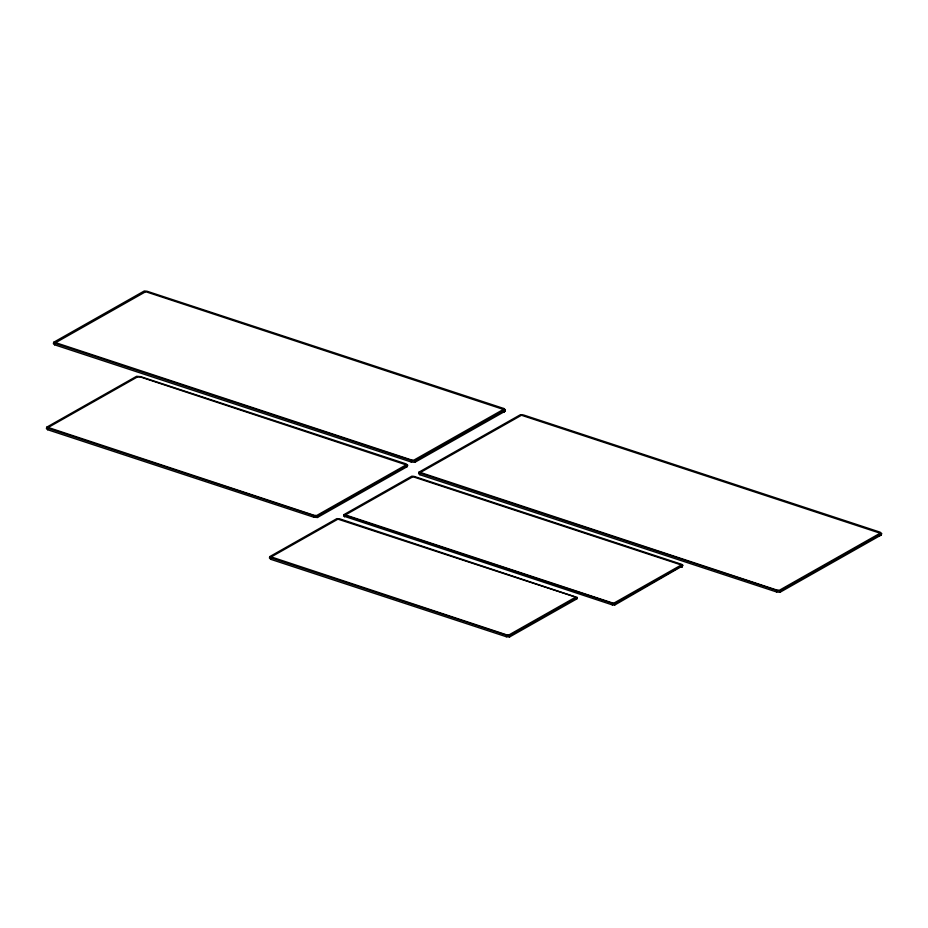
<?xml version="1.0" encoding="UTF-8"?>
<svg xmlns="http://www.w3.org/2000/svg" width="928" height="928" viewBox="0 0 928 928"><rect width="100%" height="100%" fill="white"/><g stroke="black" fill="none" stroke-linecap="round" stroke-linejoin="round"><path stroke-width="1.39" d="M406.731 466.494L407.404 465.52M681.581 566.567L681.628 566.266M881.403 534.273L881.194 534.818L881.461 533.994M576.74 598.351L576.787 598.316M681.5 566.73L681.222 567.286L681.512 566.451M576.706 598.282L576.764 598.514M503.51 412.067L504.043 410.686M407.148 466.424L406.789 466.714M504.751 410.791L504.832 411.313M576.207 598.421L575.986 599.186L576.566 598.456M575.72 598.92L576.45 598.328L575.685 599.372M575.824 598.769L575.662 599.349L575.928 598.676M406.441 466.007L406.325 466.772L406.522 466.169M682.266 566.068L614.649 605.079L612.329 604.894L343.604 516.084L343.952 514.622L411.846 476.192L414.004 476.366L681.744 564.352L682.764 565.256L682.15 566.73L682.289 565.987M880.394 534.621C880.231 535.062 879.941 534.992 880.73 534.911M575.882 598.978L576.392 598.316M682.324 566.324L681.593 567.031M53.708 342.258L53.372 343.72L54.59 344.798L411.243 462.016L414.886 462.306L505.018 411.29L505.366 409.828L503.881 408.517L147.007 291.23L144.258 290.998L53.708 342.258L54.938 343.337L411.591 460.555L415.234 460.845L505.366 409.828M54.59 344.798L54.938 343.337M46.748 427.17L46.4 428.632L47.641 429.722L313.803 517.198L317.399 517.488L407.276 466.622L407.612 465.16L406.209 463.919L140.65 376.64L136.59 376.304L46.748 427.17L47.989 428.26L314.14 515.736L317.747 516.026L407.612 465.16M47.641 429.722L47.989 428.26M269.77 556.614L269.422 558.076L270.883 559.364L506.305 636.736L509.507 637.002L576.798 598.908L577.135 597.446L339.729 518.856L336.876 518.624L269.77 556.614L271.22 557.902L506.642 635.274L509.843 635.541L577.135 597.446M270.883 559.364L271.22 557.902M313.803 517.198L314.14 515.736M317.399 517.488L317.747 516.026M344.497 516.873L344.845 515.411L343.952 514.622M411.243 462.016L411.591 460.555M414.886 462.306L415.234 460.845M418.946 472.166L418.609 473.628L419.862 474.73L776.597 591.971L780.065 592.25L881.252 534.969L881.6 533.507L880.057 532.15L523.566 414.99L520.422 414.723L418.946 472.166L420.198 473.268L776.945 590.51L780.402 590.8L881.6 533.507M419.862 474.73L420.198 473.268M503.533 409.979L503.881 408.517M503.289 412.183L503.904 410.918M504.391 411.162L503.486 411.916M506.305 636.736L506.642 635.274M509.507 637.002L509.843 635.541M612.329 604.894L612.666 603.432L614.997 603.618L682.764 565.256M614.649 605.079L614.997 603.618M776.597 591.971L776.945 590.51M780.065 592.25L780.402 590.8M879.651 535.653L880.486 534.342L879.906 534.864M407.218 466.158L406.65 466.065M406.916 465.972L406.464 466.83M576.033 599.152L576.392 598.363M681.697 567.008L682.022 566.138M880.498 535.282L881.008 534.261L879.616 535.781L880.266 534.47M503.626 411.823L503.985 411.22M504.043 411.707L504.612 410.64L504.275 411.58M503.904 411.719L503.591 412.009M881.008 534.261L880.66 534.806M344.845 515.411L612.666 603.432M681.396 565.813L682.416 566.718M575.789 598.015L576.798 598.908M504.333 410.756L504.333 411.591M145.673 291.705L55.657 342.664L411.533 459.963L413.818 460.149L503.417 409.422L145.673 291.705M137.646 376.826L48.186 427.472L314.105 515.295L316.692 515.504L406.174 464.858L140.696 377.081L137.646 376.826M337.931 519.146L271.208 556.916L506.607 634.833L508.788 635.019L575.696 597.145L337.931 519.146M412.902 476.714L345.402 514.924L612.631 602.991L613.942 603.096L681.314 564.955L412.902 476.714M521.466 415.257L420.396 472.468L776.898 590.069L779.346 590.278L880.15 533.206L521.466 415.257"/></g></svg>
